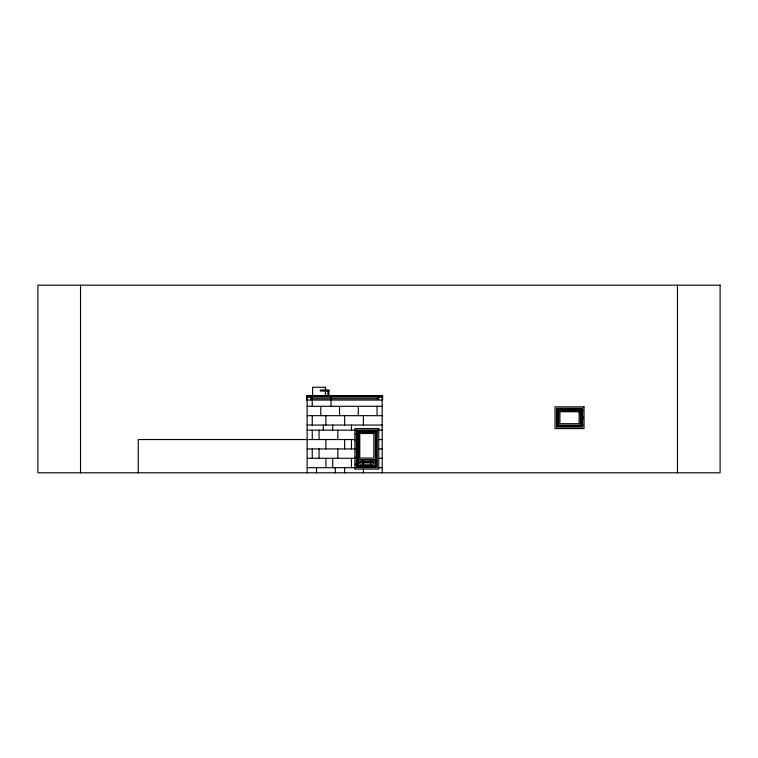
<?xml version="1.0" encoding="UTF-8"?>
<svg xmlns="http://www.w3.org/2000/svg" width="758" height="758" viewBox="0 0 758 758"><rect width="100%" height="100%" fill="white"/><g stroke="black" fill="none" stroke-linecap="round" stroke-linejoin="round"><path stroke-width="1.14" d="M312.05 398.272C310.827 400.281 309.795 396.406 311.851 397.533M310.761 398.623L311.311 398.083L310.543 398.083M377.475 397.533C379.531 396.406 378.498 400.281 377.276 398.272M320.359 390.512L328.887 390.512M328.887 390.939L320.359 390.939L320.359 390.105L328.887 390.086L328.887 395.638M306.706 396.226L382.601 396.226M307.132 396.652L382.174 396.652M307.132 396.908L382.174 396.908M307.132 406.288L382.174 406.288M582.542 410.381L583.527 410.381M307.132 415.668L382.174 415.668M582.542 417.203L583.527 417.203M582.542 418.568L583.527 418.568M307.132 425.049L382.174 425.049M582.542 425.39L583.527 425.39M557.158 426.451L581.888 426.451M307.132 430.165L355.417 430.165M378.63 430.165L382.174 430.165M375.352 432.25L358.724 432.25L358.724 459.538M355.369 433.832L356.355 433.832M355.568 439.545L138.231 439.545L138.231 472.803M379.104 439.545L382.174 439.545M355.369 440.654L356.355 440.654M307.132 448.925L355.568 448.925M379.104 448.925L382.174 448.925M355.369 457.368L356.355 457.368M307.132 458.306L355.568 458.306M379.104 458.306L382.174 458.306M358.297 459.538L375.352 459.538M358.297 459.964L375.352 459.964M359.785 462.57L373.855 462.57M355.369 464.19L356.355 464.19M307.132 467.686L355.568 467.686M378.649 467.686L382.174 467.686M677.462 285.197L677.462 472.803M580.391 425.172L580.391 410.675L558.646 410.675L558.646 425.172M382.174 396.226L382.174 472.803M378.763 397.211L378.763 398.736L310.543 398.736L310.543 397.211M377.058 406.288L377.058 415.668M370.662 460.864L370.662 464.616M363.414 415.668L363.414 425.049M363.414 468.709L363.414 472.803M362.987 460.864L362.987 464.616M358.297 406.288L358.297 415.668M351.475 425.049L351.475 430.165M351.475 439.545L351.475 448.925M351.475 458.306L351.475 467.686M344.653 415.668L344.653 425.049M344.653 439.545L344.653 448.925M344.653 467.686L344.653 472.803M339.537 406.288L339.537 415.668M337.831 430.165L337.831 439.545M337.831 448.925L337.831 458.306M335.273 467.686L335.273 472.803M332.715 425.049L332.715 430.165M332.715 458.306L332.715 467.686M331.009 396.908L331.009 406.288M328.46 390.512L328.46 395.638M328.034 390.512L328.034 395.629M325.893 415.668L325.893 425.049M325.893 439.545L325.893 448.925M325.893 458.306L325.893 467.686M325.552 395.799L325.552 387.272L312.59 387.272L312.59 395.799M325.381 387.272L325.381 395.799M323.334 425.049L323.334 430.165M320.776 406.288L320.776 415.668M319.071 430.165L319.071 439.545M319.071 448.925L319.071 458.306M316.512 467.686L316.512 472.803M312.249 396.908L312.249 406.288M312.249 415.668L312.249 425.049M312.249 430.165L312.249 439.545M312.249 448.925L312.249 458.306M307.132 396.226L307.132 472.803M80.537 285.197L80.537 472.803M720.1 285.197L37.9 285.197L37.9 472.803L720.1 472.803L720.1 285.197M382.601 395.799L306.706 395.799L306.706 400.063L382.601 400.063L382.601 395.799M584.02 406.838L555.027 406.838L555.027 428.583L584.02 428.583L584.02 406.838M582.523 408.335L556.514 408.335L556.514 427.095L582.523 427.095L582.523 408.335M581.67 409.187L557.367 409.187L557.367 426.242L581.67 426.242L581.67 409.187M581.035 409.822L558.011 409.822L558.011 425.598L581.035 425.598L581.035 409.822M580.609 410.249L558.438 410.249L558.438 425.172L580.609 425.172L580.609 410.249M579.112 411.746L559.925 411.746L559.925 423.684L579.112 423.684L579.112 411.746M378.763 428.583L354.886 428.583L354.886 469.088L378.763 469.088L378.763 428.583M377.266 430.08L356.374 430.08L356.374 467.601L377.266 467.601L377.266 430.08M376.413 430.932L357.226 430.932L357.226 466.748L376.413 466.748L376.413 430.932M375.779 431.567L357.871 431.567L357.871 466.104L375.779 466.104L375.779 431.567M375.352 431.994L358.297 431.994L358.297 465.677L375.352 465.677L375.352 431.994M373.855 433.491L359.785 433.491L359.785 458.05L373.855 458.05L373.855 433.491M373.855 461.461L359.785 461.461L359.785 464.19L373.855 464.19L373.855 461.461"/></g></svg>
